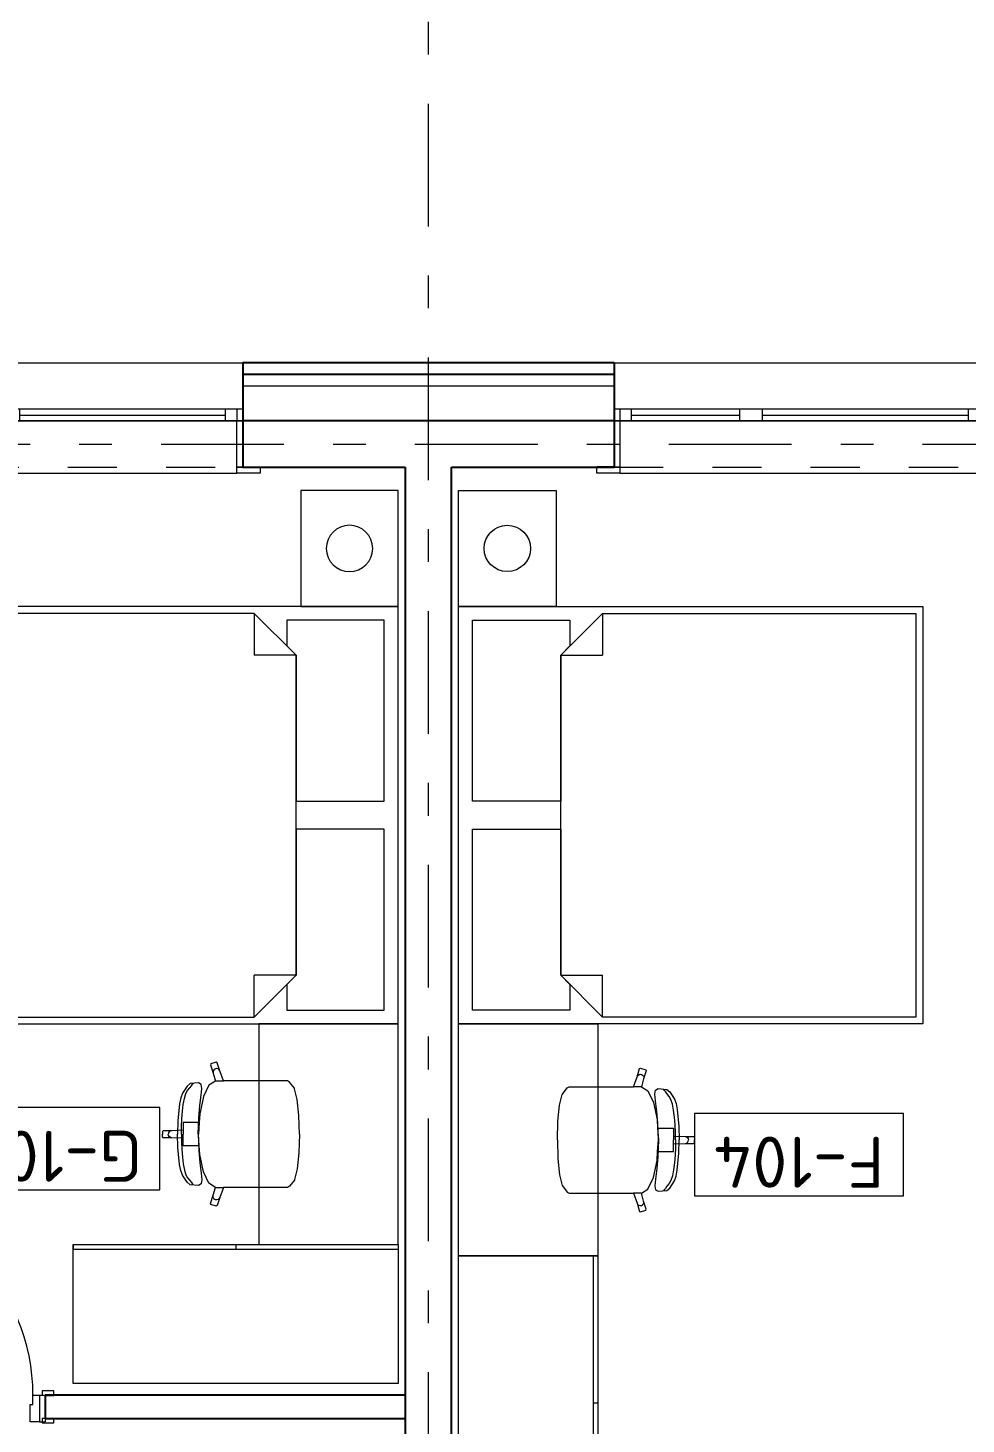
# Model space of a CAD drawing. Header units: millimetres. Extents: x 18162 to 3540582, y 72188 to 247925.
# Drawn here: x 361219 to 365260, y 92421 to 98439 of the extents above; entities that cross this region are included whole.
import ezdxf
from ezdxf.enums import TextEntityAlignment as Align

# ---------------------------------------------------------------- set-up
doc = ezdxf.new("R2010")
doc.units = ezdxf.units.MM
doc.header["$MEASUREMENT"] = 0
doc.set_wipeout_variables(frame=1)
for name, pattern in [('Dashed', [423.333333, 211.666667, -211.666667]), ('Double Dashed', [1093.611073, 529.166651, -211.666656, 141.111112, -211.666656]), ('Wipeout_Contour', [1000, 0, -1000])]:
    doc.linetypes.add(name, pattern=pattern)
for name, color, linetype in [('Archicad Doors', 7, 'Continuous'), ('Archicad Windows', 7, 'Continuous'), ('Archicad Zone Stamps', 7, 'Continuous'), ('Interior - Furniture', 7, 'Continuous'), ('Model Unit - Zone A', 7, 'Continuous'), ('Structural - Bearing', 7, 'Continuous'), ('Structural - Grid', 7, 'Continuous')]:
    doc.layers.add(name, color=color, linetype=linetype)
doc.styles.add('GENERATED_STYLE_2', font='')
doc.styles.add('GENERATED_STYLE_3', font='', dxfattribs={"width": 0.8})
doc.styles.get('GENERATED_STYLE_2').set_extended_font_data('ISOCPEUR MON')
doc.styles.get('GENERATED_STYLE_3').set_extended_font_data('ISOCPEUR MON')

# ---------------------------------------------------------------- blocks, each defined once
blk = doc.blocks.new('Унтлагын өрөө_F-104_17_3', base_point=(364541, 93882.5))
at = {"layer": 'Archicad Zone Stamps', "color": 7, "linetype": 'Continuous', "lineweight": 5}
for p, q in [((364991, 93759.6), (364091, 93759.6)), ((364091, 93759.6), (364091, 93404.8)), ((364991, 93404.8), (364991, 93759.6)), ((364091, 93404.8), (364991, 93404.8))]:
    blk.add_line(p, q, dxfattribs=at)
at = {"layer": 'Archicad Zone Stamps', "color": 7, "lineweight": 5, "style": 'GENERATED_STYLE_2'}
for tag, p in [('DUMMY_861', (364167.8, 93440.2)), ('ROOM_NUMBER', (364541, 93440.2))]:
    blk.add_attdef(tag, text='', height=220, rotation=180, dxfattribs=at).set_placement(p, align=Align.TOP_CENTER)
blk = doc.blocks.new('Унтлагын өрөө_G-103_19_3', base_point=(360939.2, 93748.3))
at = {"layer": 'Archicad Zone Stamps', "color": 7, "linetype": 'Continuous', "lineweight": 5}
for p, q in [((361786.3, 93785.3), (360886.3, 93785.3)), ((360886.3, 93785.3), (360886.3, 93430.5)), ((361786.3, 93430.5), (361786.3, 93785.3)), ((360886.3, 93430.5), (361786.3, 93430.5))]:
    blk.add_line(p, q, dxfattribs=at)
at = {"layer": 'Archicad Zone Stamps', "color": 7, "lineweight": 5, "style": 'GENERATED_STYLE_2'}
for tag, p in [('DUMMY_861', (360963.1, 93466)), ('ROOM_NUMBER', (361336.3, 93466))]:
    blk.add_attdef(tag, text='', height=220, rotation=180, dxfattribs=at).set_placement(p, align=Align.TOP_CENTER)
blk = doc.blocks.new('Window with Sidelight 27[9]_3', base_point=(318570.5, 0))
at = {"layer": 'Archicad Windows', "color": 7, "linetype": 'Continuous', "lineweight": 13}
for p, q in [((363744, 96995.7), (365344, 96995.7)), ((363744, 96995.7), (363744, 96945.7)), ((365344, 96995.7), (365344, 96945.7)), ((363744, 96945.7), (363744, 96895.7)), ((363744, 96895.7), (363744, 96795.7)), ((365344, 96945.7), (365344, 96895.7)), ((365344, 96895.7), (365344, 96795.7)), ((363769, 96795.7), (363744, 96795.7)), ((363744, 96795.7), (363744, 96745.7)), ((363744, 96795.7), (363744, 96745.7)), ((363819, 96795.7), (363769, 96795.7)), ((363769, 96795.7), (363769, 96745.7)), ((363819, 96745.7), (363819, 96795.7)), ((364284, 96795.7), (363819, 96795.7)), ((364334, 96795.7), (364284, 96795.7)), ((364284, 96795.7), (364284, 96745.7)), ((364384, 96795.7), (364334, 96795.7)), ((364384, 96745.7), (364384, 96795.7)), ((365269, 96795.7), (364384, 96795.7)), ((365319, 96795.7), (365269, 96795.7)), ((365269, 96795.7), (365269, 96745.7)), ((365344, 96795.7), (365319, 96795.7)), ((365319, 96795.7), (365319, 96745.7)), ((365344, 96795.7), (365344, 96745.7)), ((365344, 96795.7), (365344, 96745.7)), ((363744, 96545.7), (363744, 96745.7)), ((363744, 96745.7), (363769, 96745.7)), ((363744, 96745.7), (363769, 96745.7)), ((363744, 96745.7), (363744, 96545.7)), ((363744, 96745.7), (363744, 96545.7)), ((363769, 96745.7), (363769, 96545.7)), ((363769, 96745.7), (363819, 96745.7)), ((363819, 96770.7), (364284, 96770.7)), ((363819, 96745.7), (364284, 96745.7)), ((364284, 96745.7), (364334, 96745.7)), ((364334, 96745.7), (364384, 96745.7)), ((364384, 96770.7), (365269, 96770.7)), ((364384, 96745.7), (365269, 96745.7)), ((365269, 96745.7), (365319, 96745.7)), ((365319, 96545.7), (365319, 96745.7)), ((365319, 96745.7), (365344, 96745.7)), ((365319, 96745.7), (365344, 96745.7)), ((365344, 96745.7), (365344, 96545.7)), ((365344, 96745.7), (365344, 96545.7)), ((365344, 96745.7), (365344, 96545.7)), ((363669, 96520.7), (363669, 96545.7)), ((363669, 96545.7), (363769, 96545.7)), ((363744, 96545.7), (363669, 96545.7)), ((363744, 96545.7), (363669, 96545.7)), ((363769, 96545.7), (363744, 96545.7)), ((363769, 96545.7), (363769, 96520.7)), ((365344, 96545.7), (365319, 96545.7)), ((365319, 96545.7), (365419, 96545.7)), ((365319, 96520.7), (365319, 96545.7)), ((365344, 96545.7), (365419, 96545.7)), ((365344, 96545.7), (365419, 96545.7)), ((365419, 96545.7), (365419, 96520.7)), ((363769, 96520.7), (363669, 96520.7)), ((363769, 96520.7), (365319, 96520.7)), ((365419, 96520.7), (365319, 96520.7))]:
    blk.add_line(p, q, dxfattribs=at)
at = {"layer": 'Archicad Windows', "color": 7, "linetype": 'Dashed', "lineweight": 13}
blk.add_line((363744, 96545.7), (365344, 96545.7), dxfattribs=at)
blk = doc.blocks.new('Window with Sidelight 27[10]_3', base_point=(318570.5, 0))
at = {"layer": 'Archicad Windows', "color": 7, "linetype": 'Continuous', "lineweight": 13}
for p, q in [((360544, 96995.7), (362144, 96995.7)), ((360544, 96995.7), (360544, 96945.7)), ((362144, 96995.7), (362144, 96945.7)), ((360544, 96945.7), (360544, 96895.7)), ((360544, 96895.7), (360544, 96795.7)), ((362144, 96945.7), (362144, 96895.7)), ((362144, 96895.7), (362144, 96795.7)), ((360569, 96795.7), (360544, 96795.7)), ((360544, 96795.7), (360544, 96745.7)), ((360544, 96795.7), (360544, 96745.7)), ((360619, 96795.7), (360569, 96795.7)), ((360569, 96795.7), (360569, 96745.7)), ((360619, 96745.7), (360619, 96795.7)), ((361084, 96795.7), (360619, 96795.7)), ((361134, 96795.7), (361084, 96795.7)), ((361084, 96795.7), (361084, 96745.7)), ((361184, 96795.7), (361134, 96795.7)), ((361184, 96745.7), (361184, 96795.7)), ((362069, 96795.7), (361184, 96795.7)), ((362119, 96795.7), (362069, 96795.7)), ((362069, 96795.7), (362069, 96745.7)), ((362144, 96795.7), (362119, 96795.7)), ((362119, 96795.7), (362119, 96745.7)), ((362144, 96795.7), (362144, 96745.7)), ((362144, 96795.7), (362144, 96745.7)), ((360544, 96545.7), (360544, 96745.7)), ((360544, 96745.7), (360569, 96745.7)), ((360544, 96745.7), (360569, 96745.7)), ((360544, 96745.7), (360544, 96545.7)), ((360544, 96745.7), (360544, 96545.7)), ((360569, 96745.7), (360569, 96545.7)), ((360569, 96745.7), (360619, 96745.7)), ((360619, 96770.7), (361084, 96770.7)), ((360619, 96745.7), (361084, 96745.7)), ((361084, 96745.7), (361134, 96745.7)), ((361134, 96745.7), (361184, 96745.7)), ((361184, 96770.7), (362069, 96770.7)), ((361184, 96745.7), (362069, 96745.7)), ((362069, 96745.7), (362119, 96745.7)), ((362119, 96545.7), (362119, 96745.7)), ((362119, 96745.7), (362144, 96745.7)), ((362119, 96745.7), (362144, 96745.7)), ((362144, 96745.7), (362144, 96545.7)), ((362144, 96745.7), (362144, 96545.7)), ((362144, 96745.7), (362144, 96545.7)), ((360469, 96520.7), (360469, 96545.7)), ((360469, 96545.7), (360569, 96545.7)), ((360544, 96545.7), (360469, 96545.7)), ((360544, 96545.7), (360469, 96545.7)), ((360569, 96545.7), (360544, 96545.7)), ((360569, 96545.7), (360569, 96520.7)), ((362144, 96545.7), (362119, 96545.7)), ((362119, 96545.7), (362219, 96545.7)), ((362119, 96520.7), (362119, 96545.7)), ((362144, 96545.7), (362219, 96545.7)), ((362144, 96545.7), (362219, 96545.7)), ((362219, 96545.7), (362219, 96520.7)), ((360569, 96520.7), (360469, 96520.7)), ((360569, 96520.7), (362119, 96520.7)), ((362219, 96520.7), (362119, 96520.7))]:
    blk.add_line(p, q, dxfattribs=at)
at = {"layer": 'Archicad Windows', "color": 7, "linetype": 'Dashed', "lineweight": 13}
blk.add_line((360544, 96545.7), (362144, 96545.7), dxfattribs=at)
blk = doc.blocks.new('Door 27[52]_3', base_point=(318570.5, 0))
at = {"layer": 'Archicad Doors', "color": 7, "linetype": 'Continuous', "lineweight": 13}
for p, q in [((360396.5, 93389.7), (360396.5, 92545.7)), ((360436.5, 93389.7), (360396.5, 93389.7)), ((360436.5, 92545.7), (360436.5, 93389.7)), ((360356.5, 92564.7), (360306.5, 92564.7)), ((360306.5, 92564.7), (360306.5, 92545.7)), ((360356.5, 92545.7), (360356.5, 92564.7)), ((361330.5, 92564.7), (361280.5, 92564.7)), ((361280.5, 92564.7), (361280.5, 92545.7)), ((361330.5, 92545.7), (361330.5, 92564.7)), ((360306.5, 92545.7), (360356.5, 92545.7)), ((360343.5, 92545.7), (360306.5, 92545.7)), ((360343.5, 92545.7), (360306.5, 92545.7)), ((360368.5, 92545.7), (360343.5, 92545.7)), ((360343.5, 92545.7), (360343.5, 92430.7)), ((360343.5, 92545.7), (360343.5, 92445.7)), ((360343.5, 92545.7), (360343.5, 92445.7)), ((360368.5, 92430.7), (360368.5, 92545.7)), ((360368.5, 92545.7), (360396.5, 92545.7)), ((360396.5, 92545.7), (360396.5, 92505.7)), ((360396.5, 92545.7), (360436.5, 92545.7)), ((360396.5, 92505.7), (360408.5, 92505.7)), ((360408.5, 92505.7), (360408.5, 92430.7)), ((361228.5, 92430.7), (361228.5, 92505.7)), ((361228.5, 92505.7), (361240.5, 92505.7)), ((361240.5, 92505.7), (361240.5, 92545.7)), ((361240.5, 92545.7), (361268.5, 92545.7)), ((361268.5, 92545.7), (361293.5, 92545.7)), ((361268.5, 92545.7), (361268.5, 92430.7)), ((361280.5, 92545.7), (361330.5, 92545.7)), ((361293.5, 92545.7), (361293.5, 92430.7)), ((361293.5, 92545.7), (361293.5, 92445.7)), ((361293.5, 92545.7), (361293.5, 92445.7)), ((361293.5, 92545.7), (361330.5, 92545.7)), ((361293.5, 92545.7), (361330.5, 92545.7)), ((360356.5, 92445.7), (360306.5, 92445.7)), ((360306.5, 92445.7), (360306.5, 92426.7)), ((360343.5, 92445.7), (360306.5, 92445.7)), ((360343.5, 92445.7), (360306.5, 92445.7)), ((360356.5, 92426.7), (360356.5, 92445.7)), ((361330.5, 92445.7), (361280.5, 92445.7)), ((361280.5, 92445.7), (361280.5, 92426.7)), ((361293.5, 92445.7), (361330.5, 92445.7)), ((361293.5, 92445.7), (361330.5, 92445.7)), ((361330.5, 92426.7), (361330.5, 92445.7)), ((360306.5, 92426.7), (360356.5, 92426.7)), ((360368.5, 92430.7), (360343.5, 92430.7)), ((360408.5, 92430.7), (360368.5, 92430.7)), ((361268.5, 92430.7), (361228.5, 92430.7)), ((361268.5, 92430.7), (361293.5, 92430.7)), ((361280.5, 92426.7), (361330.5, 92426.7))]:
    blk.add_line(p, q, dxfattribs=at)
blk.add_arc((360396.5, 92545.7), 844, 0, 90, dxfattribs=at)
blk = doc.blocks.new('Bed Layout 27[75]_3', base_point=(363074, 95045.7))
at = {"layer": 'Interior - Furniture', "color": 7, "linetype": 'Continuous', "lineweight": 5}
for p, q in [((363074, 95945.7), (363074, 96445.7)), ((363074, 96445.7), (363494, 96445.7)), ((363494, 96445.7), (363494, 95945.7)), ((363494, 95945.7), (363074, 95945.7)), ((363074, 94145.7), (363074, 95945.7)), ((363074, 95945.7), (365074, 95945.7)), ((365074, 95945.7), (365074, 94145.7)), ((363514, 95735.7), (363694, 95915.7)), ((363694, 95915.7), (365044, 95915.7)), ((363694, 95915.7), (363694, 95735.7)), ((365044, 95915.7), (365044, 95045.7)), ((363514, 95045.7), (363514, 95735.7)), ((363514, 95735.7), (363694, 95735.7)), ((363514, 94355.7), (363514, 95045.7)), ((365044, 95045.7), (365044, 94175.7)), ((363694, 94175.7), (363514, 94355.7)), ((363514, 94355.7), (363694, 94355.7)), ((363694, 94175.7), (363694, 94355.7)), ((365074, 94145.7), (363074, 94145.7)), ((365044, 94175.7), (363694, 94175.7))]:
    blk.add_line(p, q, dxfattribs=at)
at = {"layer": 'Interior - Furniture', "color": 7, "linetype": 'Continuous', "lineweight": 5, "flags": 128}
blk.add_lwpolyline([(363284, 96095.7, -1), (363284, 96295.7, -1)], format="xyb", close=True, dxfattribs=at)
for points in [[(363514, 95105.7), (363134, 95105.7), (363134, 95885.7), (363554, 95885.7), (363554, 95775.7), (363514, 95735.7)], [(363514, 94355.7), (363554, 94315.7), (363554, 94205.7), (363134, 94205.7), (363134, 94985.7), (363514, 94985.7)]]:
    blk.add_lwpolyline(points, close=True, dxfattribs=at)
blk = doc.blocks.new('Office Workstation Solo 27[76]_3', base_point=(363074, 93145.7))
at = {"layer": 'Interior - Furniture', "color": 7, "linetype": 'Continuous', "lineweight": 5}
for p, q in [((363842.7, 93918.3), (363854.1, 93953.7)), ((363854.1, 93953.7), (363857.9, 93955.7)), ((363857.9, 93955.7), (363880.7, 93948.2)), ((363880.7, 93948.2), (363882.6, 93944.4)), ((363827, 93874.9), (363842.7, 93918.3)), ((363842.7, 93918.3), (363845.6, 93923.5)), ((363845.6, 93923.5), (363850.2, 93927.1)), ((363850.2, 93927.1), (363855.8, 93928.7)), ((363855.8, 93928.7), (363861.6, 93928)), ((363871.2, 93909), (363861.5, 93874.8)), ((363861.6, 93928), (363866.7, 93925.1)), ((363866.7, 93925.1), (363870.3, 93920.5)), ((363870.3, 93920.5), (363871.9, 93914.8)), ((363882.6, 93944.4), (363871.2, 93909)), ((363871.9, 93914.8), (363871.2, 93909)), ((363509.5, 93795.5), (363520.2, 93841.5)), ((363520.2, 93841.5), (363521.1, 93843.6)), ((363521.1, 93843.6), (363542.2, 93870.4)), ((363542.2, 93870.4), (363550.8, 93874.9)), ((363550.8, 93874.9), (363581.9, 93874.9)), ((363581.9, 93874.9), (363617.9, 93874.9)), ((363617.9, 93874.9), (363827, 93874.9)), ((363861.3, 93874.9), (363827, 93874.9)), ((363861.3, 93874.9), (363861.5, 93874.8)), ((363861.5, 93874.8), (363889.3, 93857.5)), ((363889.3, 93857.5), (363913.1, 93807.8)), ((363919.8, 93843.1), (363922.9, 93860.4)), ((363922.4, 93814.2), (363919.8, 93843.1)), ((363922.9, 93860.4), (363934.4, 93867.1)), ((363934.4, 93867.1), (363970.5, 93863.8)), ((363960, 93860.7), (363957.4, 93864.4)), ((363965.1, 93854.4), (363960, 93860.7)), ((363971.3, 93845.4), (363965.1, 93854.4)), ((363970.5, 93863.8), (363983.7, 93853.2)), ((363981.3, 93833.7), (363971.3, 93845.4)), ((363989, 93820.5), (363981.3, 93833.7)), ((363983.7, 93853.2), (364003.8, 93822.2)), ((363502.3, 93726.8), (363509.5, 93795.5)), ((363913.1, 93807.8), (363929, 93733.4)), ((363928.3, 93768.9), (363922.4, 93814.2)), ((363932.9, 93718), (363928.3, 93768.9)), ((363995.3, 93800.1), (363989, 93820.5)), ((364000.2, 93774.2), (363995.3, 93800.1)), ((364003.9, 93744.2), (364000.2, 93774.2)), ((364003.8, 93822.2), (364011, 93802.3)), ((364011, 93802.3), (364015.8, 93776.4)), ((364015.8, 93776.4), (364022.8, 93703.2)), ((363499.8, 93645.7), (363502.2, 93725.7)), ((363502.2, 93725.7), (363502.3, 93726.8)), ((363929, 93733.4), (363931.4, 93696)), ((363935.3, 93645.7), (363932.9, 93718)), ((364006.5, 93711.8), (364003.9, 93744.2)), ((364007.9, 93678.4), (364006.5, 93711.8)), ((363499.8, 93645.7), (363502.2, 93565.6)), ((363931.4, 93696), (363934.6, 93645.7)), ((363931.4, 93696), (363970.1, 93696)), ((363931.4, 93595.4), (363934.6, 93645.7)), ((363935.3, 93645.7), (363932.9, 93573.4)), ((363970.1, 93696), (364000, 93696)), ((364000, 93696), (364000, 93662.6)), ((364000, 93662.6), (364000, 93645.7)), ((364000, 93662.6), (364049.9, 93660.8)), ((364000, 93628.8), (364000, 93645.7)), ((364008.4, 93645.7), (364007.9, 93678.4)), ((364008.4, 93645.7), (364007.9, 93613)), ((364022.8, 93703.2), (364025, 93645.7)), ((364022.8, 93588.2), (364025, 93645.7)), ((364049.9, 93660.8), (364055.6, 93659.6)), ((364049.9, 93660.8), (364086.8, 93660.8)), ((364055.6, 93659.6), (364060.5, 93656.3)), ((364060.5, 93656.3), (364063.7, 93651.4)), ((364063.7, 93651.4), (364064.8, 93645.7)), ((364063.7, 93639.9), (364064.8, 93645.7)), ((364086.8, 93660.8), (364089.8, 93657.7)), ((364089.8, 93657.7), (364089.8, 93645.7)), ((364089.8, 93633.6), (364089.8, 93645.7)), ((363929, 93557.9), (363931.4, 93595.4)), ((363931.4, 93595.4), (363970.1, 93595.4)), ((363970.1, 93595.4), (364000, 93595.4)), ((364000, 93628.8), (364049.9, 93630.6)), ((364000, 93595.4), (364000, 93628.8)), ((364007.9, 93613), (364006.5, 93579.6)), ((364015.8, 93515), (364022.8, 93588.2)), ((364049.9, 93630.6), (364055.6, 93631.7)), ((364049.9, 93630.6), (364086.8, 93630.6)), ((364055.6, 93631.7), (364060.5, 93635)), ((364060.5, 93635), (364063.7, 93639.9)), ((364086.8, 93630.6), (364089.8, 93633.6)), ((363502.2, 93565.6), (363502.3, 93564.6)), ((363502.3, 93564.6), (363509.5, 93495.8)), ((363913.1, 93483.6), (363929, 93557.9)), ((363932.9, 93573.4), (363928.3, 93522.4)), ((364003.9, 93547.1), (364000.2, 93517.2)), ((364006.5, 93579.6), (364003.9, 93547.1)), ((363509.5, 93495.8), (363520.2, 93449.9)), ((363889.3, 93433.9), (363913.1, 93483.6)), ((363922.4, 93477.1), (363919.8, 93448.2)), ((363928.3, 93522.4), (363922.4, 93477.1)), ((363989, 93470.9), (363981.3, 93457.7)), ((363983.7, 93438.1), (364003.8, 93469.1)), ((363995.3, 93491.2), (363989, 93470.9)), ((364000.2, 93517.2), (363995.3, 93491.2)), ((364003.8, 93469.1), (364011, 93489.1)), ((364011, 93489.1), (364015.8, 93515)), ((363520.2, 93449.9), (363521.1, 93447.8)), ((363521.1, 93447.8), (363542.2, 93420.9)), ((363542.2, 93420.9), (363550.8, 93416.4)), ((363550.8, 93416.4), (363581.9, 93416.4)), ((363581.9, 93416.4), (363617.9, 93416.4)), ((363617.9, 93416.4), (363827, 93416.4)), ((363861.3, 93416.4), (363827, 93416.4)), ((363827, 93416.4), (363842.7, 93373)), ((363861.3, 93416.4), (363861.5, 93416.5)), ((363861.5, 93416.5), (363889.3, 93433.9)), ((363871.2, 93382.4), (363861.5, 93416.5)), ((363919.8, 93448.2), (363922.9, 93431)), ((363922.9, 93431), (363934.4, 93424.3)), ((363934.4, 93424.3), (363970.5, 93427.6)), ((363960, 93430.7), (363957.4, 93426.9)), ((363965.1, 93436.9), (363960, 93430.7)), ((363971.3, 93445.9), (363965.1, 93436.9)), ((363970.5, 93427.6), (363983.7, 93438.1)), ((363981.3, 93457.7), (363971.3, 93445.9)), ((363842.7, 93373), (363845.6, 93367.9)), ((363842.7, 93373), (363854.1, 93337.6)), ((363845.6, 93367.9), (363850.2, 93364.2)), ((363850.2, 93364.2), (363855.8, 93362.6)), ((363855.8, 93362.6), (363861.6, 93363.3)), ((363861.6, 93363.3), (363866.7, 93366.2)), ((363866.7, 93366.2), (363870.3, 93370.8)), ((363870.3, 93370.8), (363871.9, 93376.5)), ((363871.9, 93376.5), (363871.2, 93382.4)), ((363882.6, 93346.9), (363871.2, 93382.4)), ((363880.7, 93343.1), (363882.6, 93346.9)), ((363854.1, 93337.6), (363857.9, 93335.7)), ((363857.9, 93335.7), (363880.7, 93343.1))]:
    blk.add_line(p, q, dxfattribs=at)
at = {"layer": 'Interior - Furniture', "color": 7, "linetype": 'Continuous', "lineweight": 5, "flags": 128}
blk.add_lwpolyline([(363074, 93145.7), (363074, 94145.7), (363674, 94145.7), (363674, 93145.7)], close=True, dxfattribs=at)
blk = doc.blocks.new('Cupboard 27[77]_3', base_point=(363674, 93145.7))
at = {"layer": 'Interior - Furniture', "color": 7, "linetype": 'Continuous', "lineweight": 5}
for p, q in [((363654, 93145.7), (363654, 91875.7)), ((363674, 93145.7), (363654, 93145.7)), ((363674, 92510.7), (363654, 92510.7))]:
    blk.add_line(p, q, dxfattribs=at)
at = {"layer": 'Interior - Furniture', "color": 7, "linetype": 'Continuous', "lineweight": 5, "flags": 128}
blk.add_lwpolyline([(363674, 93145.7), (363674, 91875.7), (363074, 91875.7), (363074, 93145.7)], close=True, dxfattribs=at)
blk = doc.blocks.new('Bed Layout 27[79]_3', base_point=(362814, 95045.7))
at = {"layer": 'Interior - Furniture', "color": 7, "linetype": 'Continuous', "lineweight": 5}
for p, q in [((362394, 96445.7), (362394, 95945.7)), ((362814, 96445.7), (362394, 96445.7)), ((362814, 95945.7), (362814, 96445.7)), ((360814, 95945.7), (360814, 94145.7)), ((362814, 95945.7), (360814, 95945.7)), ((362394, 95945.7), (362814, 95945.7)), ((362814, 94145.7), (362814, 95945.7)), ((362194, 95915.7), (360844, 95915.7)), ((360844, 95915.7), (360844, 95045.7)), ((362374, 95735.7), (362194, 95915.7)), ((362194, 95915.7), (362194, 95735.7)), ((362374, 95735.7), (362194, 95735.7)), ((362374, 95045.7), (362374, 95735.7)), ((360844, 95045.7), (360844, 94175.7)), ((362374, 94355.7), (362374, 95045.7)), ((362194, 94175.7), (362374, 94355.7)), ((362194, 94175.7), (362194, 94355.7)), ((362374, 94355.7), (362194, 94355.7)), ((360814, 94145.7), (362814, 94145.7)), ((360844, 94175.7), (362194, 94175.7))]:
    blk.add_line(p, q, dxfattribs=at)
at = {"layer": 'Interior - Furniture', "color": 7, "linetype": 'Continuous', "lineweight": 5, "flags": 128}
blk.add_lwpolyline([(362604, 96095.7, 1), (362604, 96295.7, 1)], format="xyb", close=True, dxfattribs=at)
for points in [[(362374, 95105.7), (362754, 95105.7), (362754, 95885.7), (362334, 95885.7), (362334, 95775.7), (362374, 95735.7)], [(362374, 94355.7), (362334, 94315.7), (362334, 94205.7), (362754, 94205.7), (362754, 94985.7), (362374, 94985.7)]]:
    blk.add_lwpolyline(points, close=True, dxfattribs=at)
blk = doc.blocks.new('Office Workstation Solo 27[80]_3', base_point=(362814, 93195.7))
at = {"layer": 'Interior - Furniture', "color": 7, "linetype": 'Continuous', "lineweight": 5}
for p, q in [((362007.3, 93973.2), (362005.4, 93969.4)), ((362005.4, 93969.4), (362016.8, 93934)), ((362030.1, 93980.7), (362007.3, 93973.2)), ((362021.3, 93950.1), (362017.7, 93945.5)), ((362026.4, 93953), (362021.3, 93950.1)), ((362032.2, 93953.7), (362026.4, 93953)), ((362033.8, 93978.7), (362030.1, 93980.7)), ((362037.8, 93952.1), (362032.2, 93953.7)), ((362045.2, 93943.3), (362033.8, 93978.7)), ((362042.4, 93948.5), (362037.8, 93952.1)), ((362045.2, 93943.3), (362042.4, 93948.5)), ((361917.4, 93888.8), (361904.2, 93878.2)), ((361953.5, 93892.1), (361917.4, 93888.8)), ((361922.8, 93879.4), (361928, 93885.7)), ((361928, 93885.7), (361930.6, 93889.4)), ((361965.1, 93885.4), (361953.5, 93892.1)), ((362026.5, 93899.8), (361998.6, 93882.5)), ((362017.7, 93945.5), (362016.1, 93939.8)), ((362016.1, 93939.8), (362016.8, 93934)), ((362016.8, 93934), (362026.5, 93899.8)), ((362026.7, 93899.9), (362026.5, 93899.8)), ((362026.7, 93899.9), (362060.9, 93899.9)), ((362060.9, 93899.9), (362045.2, 93943.3)), ((362270, 93899.9), (362060.9, 93899.9)), ((362306.1, 93899.9), (362270, 93899.9)), ((362337.1, 93899.9), (362306.1, 93899.9)), ((362345.7, 93895.4), (362337.1, 93899.9)), ((362366.9, 93868.6), (362345.7, 93895.4)), ((361876.9, 93827.3), (361872.1, 93801.4)), ((361884.2, 93847.2), (361876.9, 93827.3)), ((361904.2, 93878.2), (361884.2, 93847.2)), ((361892.7, 93825.1), (361898.9, 93845.5)), ((361898.9, 93845.5), (361906.6, 93858.7)), ((361906.6, 93858.7), (361916.7, 93870.4)), ((361916.7, 93870.4), (361922.8, 93879.4)), ((361974.8, 93832.8), (361958.9, 93758.4)), ((361959.7, 93793.9), (361965.5, 93839.2)), ((361968.1, 93868.1), (361965.1, 93885.4)), ((361965.5, 93839.2), (361968.1, 93868.1)), ((361998.6, 93882.5), (361974.8, 93832.8)), ((362367.8, 93866.5), (362366.9, 93868.6)), ((362378.5, 93820.5), (362367.8, 93866.5)), ((361872.1, 93801.4), (361865.1, 93728.2)), ((361881.5, 93736.8), (361884, 93769.2)), ((361884, 93769.2), (361887.7, 93799.2)), ((361887.7, 93799.2), (361892.7, 93825.1)), ((361955, 93743), (361959.7, 93793.9)), ((362385.6, 93751.8), (362378.5, 93820.5)), ((361865.1, 93728.2), (361863, 93670.7)), ((361880, 93703.4), (361881.5, 93736.8)), ((361917.9, 93721), (361887.9, 93721)), ((361887.9, 93721), (361887.9, 93687.6)), ((361956.6, 93721), (361917.9, 93721)), ((361952.7, 93670.7), (361955, 93743)), ((361956.6, 93721), (361953.4, 93670.7)), ((361958.9, 93758.4), (361956.6, 93721)), ((362385.7, 93750.7), (362385.6, 93751.8)), ((362388.2, 93670.7), (362385.7, 93750.7)), ((361801.2, 93685.8), (361798.2, 93682.7)), ((361798.2, 93682.7), (361798.2, 93670.7)), ((361798.2, 93658.6), (361798.2, 93670.7)), ((361801.2, 93655.6), (361798.2, 93658.6)), ((361838.1, 93685.8), (361801.2, 93685.8)), ((361838.1, 93655.6), (361801.2, 93655.6)), ((361824.3, 93676.4), (361823.1, 93670.7)), ((361824.3, 93664.9), (361823.1, 93670.7)), ((361827.5, 93681.3), (361824.3, 93676.4)), ((361827.5, 93660), (361824.3, 93664.9)), ((361832.4, 93684.6), (361827.5, 93681.3)), ((361832.4, 93656.7), (361827.5, 93660)), ((361838.1, 93685.8), (361832.4, 93684.6)), ((361838.1, 93655.6), (361832.4, 93656.7)), ((361887.9, 93687.6), (361838.1, 93685.8)), ((361887.9, 93653.8), (361838.1, 93655.6)), ((361865.1, 93613.2), (361863, 93670.7)), ((361879.6, 93670.7), (361880, 93703.4)), ((361879.6, 93670.7), (361880, 93638)), ((361887.9, 93687.6), (361887.9, 93670.7)), ((361887.9, 93653.8), (361887.9, 93670.7)), ((361887.9, 93620.4), (361887.9, 93653.8)), ((361952.7, 93670.7), (361955, 93598.4)), ((361956.6, 93620.4), (361953.4, 93670.7)), ((362388.2, 93670.7), (362385.7, 93590.6)), ((361872.1, 93540), (361865.1, 93613.2)), ((361880, 93638), (361881.5, 93604.6)), ((361881.5, 93604.6), (361884, 93572.1)), ((361917.9, 93620.4), (361887.9, 93620.4)), ((361956.6, 93620.4), (361917.9, 93620.4)), ((361955, 93598.4), (361959.7, 93547.4)), ((361958.9, 93582.9), (361956.6, 93620.4)), ((362385.6, 93589.6), (362378.5, 93520.8)), ((362385.7, 93590.6), (362385.6, 93589.6)), ((361876.9, 93514.1), (361872.1, 93540)), ((361884, 93572.1), (361887.7, 93542.2)), ((361887.7, 93542.2), (361892.7, 93516.2)), ((361974.8, 93508.6), (361958.9, 93582.9)), ((361959.7, 93547.4), (361965.5, 93502.1)), ((361884.2, 93494.1), (361876.9, 93514.1)), ((361904.2, 93463.1), (361884.2, 93494.1)), ((361892.7, 93516.2), (361898.9, 93495.9)), ((361898.9, 93495.9), (361906.6, 93482.7)), ((361906.6, 93482.7), (361916.7, 93470.9)), ((361916.7, 93470.9), (361922.8, 93461.9)), ((361968.1, 93473.2), (361965.1, 93456)), ((361965.5, 93502.1), (361968.1, 93473.2)), ((361998.6, 93458.9), (361974.8, 93508.6)), ((362366.9, 93472.8), (362345.7, 93445.9)), ((362367.8, 93474.9), (362366.9, 93472.8)), ((362378.5, 93520.8), (362367.8, 93474.9)), ((361917.4, 93452.6), (361904.2, 93463.1)), ((361953.5, 93449.3), (361917.4, 93452.6)), ((361922.8, 93461.9), (361928, 93455.7)), ((361928, 93455.7), (361930.6, 93451.9)), ((361965.1, 93456), (361953.5, 93449.3)), ((362026.5, 93441.5), (361998.6, 93458.9)), ((362005.4, 93371.9), (362016.8, 93407.4)), ((362016.1, 93401.5), (362016.8, 93407.4)), ((362016.8, 93407.4), (362026.5, 93441.5)), ((362026.7, 93441.4), (362026.5, 93441.5)), ((362026.7, 93441.4), (362060.9, 93441.4)), ((362060.9, 93441.4), (362045.2, 93398)), ((362270, 93441.4), (362060.9, 93441.4)), ((362306.1, 93441.4), (362270, 93441.4)), ((362337.1, 93441.4), (362306.1, 93441.4)), ((362345.7, 93445.9), (362337.1, 93441.4)), ((362007.3, 93368.1), (362005.4, 93371.9)), ((362030.1, 93360.7), (362007.3, 93368.1)), ((362017.7, 93395.8), (362016.1, 93401.5)), ((362021.3, 93391.2), (362017.7, 93395.8)), ((362026.4, 93388.3), (362021.3, 93391.2)), ((362032.2, 93387.6), (362026.4, 93388.3)), ((362033.8, 93362.6), (362030.1, 93360.7)), ((362037.8, 93389.2), (362032.2, 93387.6)), ((362045.2, 93398), (362033.8, 93362.6)), ((362042.4, 93392.9), (362037.8, 93389.2)), ((362045.2, 93398), (362042.4, 93392.9))]:
    blk.add_line(p, q, dxfattribs=at)
at = {"layer": 'Interior - Furniture', "color": 7, "linetype": 'Continuous', "lineweight": 5, "flags": 128}
blk.add_lwpolyline([(362814, 93195.7), (362814, 94145.7), (362214, 94145.7), (362214, 93195.7)], close=True, dxfattribs=at)
blk = doc.blocks.new('Cupboard 27[81]_3', base_point=(361414, 93195.7))
at = {"layer": 'Interior - Furniture', "color": 7, "linetype": 'Continuous', "lineweight": 5}
for p, q in [((361414, 93195.7), (361414, 93175.7)), ((361414, 93175.7), (362814, 93175.7)), ((362114, 93195.7), (362114, 93175.7))]:
    blk.add_line(p, q, dxfattribs=at)
at = {"layer": 'Interior - Furniture', "color": 7, "linetype": 'Continuous', "lineweight": 5, "flags": 128}
blk.add_lwpolyline([(361414, 93195.7), (362814, 93195.7), (362814, 92595.7), (361414, 92595.7)], close=True, dxfattribs=at)
blk = doc.blocks.new('Standard grid marker[171]_3', base_point=(336732.8, 96645.7))
at = {"layer": 'Structural - Grid', "color": 13, "linetype": 'Double Dashed', "lineweight": 13}
blk.add_line((337732.8, 96645.7), (372294.9, 96645.7), dxfattribs=at)
at = {"layer": 'Structural - Grid', "color": 13, "lineweight": 13, "style": 'GENERATED_STYLE_3'}
blk.add_attdef('AC_MarkerText_1', text='', height=250, rotation=180, dxfattribs=at).set_placement((373594.9, 96520.7), align=Align.TOP_CENTER)
blk = doc.blocks.new('Standard grid marker[172]_3', base_point=(362944, 72524.1))
at = {"layer": 'Structural - Grid', "color": 13, "linetype": 'Double Dashed', "lineweight": 13}
blk.add_line((362944, 73524.1), (362944, 100185.5), dxfattribs=at)
at = {"layer": 'Structural - Grid', "color": 13, "lineweight": 13, "style": 'GENERATED_STYLE_3'}
blk.add_attdef('AC_MarkerText_1', text='', height=250, rotation=180, dxfattribs=at).set_placement((362944, 101360.5), align=Align.TOP_CENTER)

msp = doc.modelspace()

# ---------------------------------------------------------------- linework, layer by layer
at = {"layer": 'Structural - Bearing', "color": 7, "linetype": 'Continuous', "lineweight": 13, "flags": 128}
msp.add_lwpolyline([(339344, 96745.7), (339344, 78545.7), (369544, 78545.7), (369544, 96745.7), (356344, 96745.7), (356344, 92545.7), (353844, 92545.7), (353844, 96745.7)], close=True, dxfattribs=at)

# ---------------------------------------------------------------- block references
at = {"layer": 'Model Unit - Zone A', "color": 7, "linetype": 'Continuous', "lineweight": 5}
for name, p, values in [('Унтлагын өрөө_G-103_19_3', (360939.2, 93748.3), {'ROOM_NUMBER': 'G-103'}), ('Унтлагын өрөө_F-104_17_3', (364541, 93882.5), {'ROOM_NUMBER': 'F-104'})]:
    msp.add_blockref(name, p, dxfattribs=at).add_auto_attribs(values)

# ---------------------------------------------------------------- wipeouts: each hides what was drawn before it
at = {"color": 254, "linetype": 'Wipeout_Contour', "lineweight": 0, "ltscale": 1502699.886238793}
msp.add_wipeout([(362144, 96945.7), (363744, 96945.7), (363744, 96995.7), (362144, 96995.7)], dxfattribs=at).dxf.layer = 'Structural - Bearing'

# ---------------------------------------------------------------- next in the draw order: linework, layer by layer
at = {"layer": 'Structural - Bearing', "color": 7, "linetype": 'Continuous', "lineweight": 25, "flags": 128}
msp.add_lwpolyline([(363744, 96995.7), (362144, 96995.7)], dxfattribs=at)

# ---------------------------------------------------------------- next in the draw order: wipeouts: each hides what was drawn before it
at = {"color": 254, "linetype": 'Wipeout_Contour', "lineweight": 0, "ltscale": 1502648.273672278}
msp.add_wipeout([(362144, 96895.7), (363744, 96895.7), (363744, 96945.7), (362144, 96945.7)], dxfattribs=at).dxf.layer = 'Structural - Bearing'
at = {"color": 254, "linetype": 'Wipeout_Contour', "lineweight": 0, "ltscale": 1494786.96730581}
msp.add_wipeout([(362844, 92545.7), (361293.5, 92545.7), (361293.5, 92445.7), (362844, 92445.7)], dxfattribs=at).dxf.layer = 'Structural - Bearing'

# ---------------------------------------------------------------- next in the draw order: linework, layer by layer
at = {"layer": 'Structural - Bearing', "color": 7, "linetype": 'Continuous', "lineweight": 25}
for p, q in [((362144, 96995.7), (362144, 96945.7)), ((363744, 96995.7), (363744, 96945.7)), ((363744, 96945.7), (362144, 96945.7)), ((361293.5, 92545.7), (361330.5, 92545.7)), ((361293.5, 92545.7), (361293.5, 92445.7)), ((361293.5, 92445.7), (361330.5, 92445.7))]:
    msp.add_line(p, q, dxfattribs=at)
at = {"layer": 'Structural - Bearing', "color": 7, "linetype": 'Continuous', "lineweight": 25, "flags": 128}
for points in [[(362844, 92545.7), (361293.5, 92545.7)], [(362844, 92545.7), (362844, 92445.7)], [(361293.5, 92445.7), (362844, 92445.7)]]:
    msp.add_lwpolyline(points, dxfattribs=at)

# ---------------------------------------------------------------- next in the draw order: block references
at = {"layer": 'Archicad Doors', "color": 7, "linetype": 'Continuous', "lineweight": 13}
msp.add_blockref('Door 27[52]_3', (318570.5, 0), dxfattribs=at)

# ---------------------------------------------------------------- next in the draw order: wipeouts: each hides what was drawn before it
at = {"color": 254, "linetype": 'Wipeout_Contour', "lineweight": 0, "ltscale": 2253804.736477854}
msp.add_wipeout([(362144, 96895.7), (362144, 96795.7), (362144, 96745.7), (363744, 96745.7), (363744, 96795.7), (363744, 96895.7)], dxfattribs=at).dxf.layer = 'Structural - Bearing'

# ---------------------------------------------------------------- next in the draw order: linework, layer by layer
at = {"layer": 'Structural - Bearing', "color": 7, "linetype": 'Continuous', "lineweight": 25}
for p, q in [((362144, 96945.7), (362144, 96895.7)), ((362144, 96895.7), (362144, 96795.7)), ((363744, 96945.7), (363744, 96895.7)), ((363744, 96895.7), (363744, 96795.7))]:
    msp.add_line(p, q, dxfattribs=at)
at = {"layer": 'Structural - Bearing', "color": 7, "linetype": 'Continuous', "lineweight": 13}
msp.add_line((363744, 96895.7), (362144, 96895.7), dxfattribs=at)

# ---------------------------------------------------------------- next in the draw order: wipeouts: each hides what was drawn before it
at = {"color": 254, "linetype": 'Wipeout_Contour', "lineweight": 0, "ltscale": 1502364.895296764}
msp.add_wipeout([(363744, 96745.7), (362144, 96745.7), (362144, 96545.7), (363744, 96545.7)], dxfattribs=at).dxf.layer = 'Structural - Bearing'

# ---------------------------------------------------------------- next in the draw order: linework, layer by layer
at = {"layer": 'Structural - Bearing', "color": 7, "linetype": 'Continuous', "lineweight": 25}
for p, q in [((362144, 96795.7), (362144, 96745.7)), ((363744, 96795.7), (363744, 96745.7)), ((363744, 96745.7), (362144, 96745.7)), ((362144, 96745.7), (362144, 96545.7)), ((363744, 96745.7), (363744, 96545.7)), ((362144, 96545.7), (362219, 96545.7)), ((363744, 96545.7), (363669, 96545.7))]:
    msp.add_line(p, q, dxfattribs=at)
at = {"layer": 'Structural - Bearing', "color": 7, "linetype": 'Continuous', "lineweight": 25, "flags": 128}
for points in [[(362144, 96545.7), (362844, 96545.7)], [(363044, 96545.7), (363744, 96545.7)]]:
    msp.add_lwpolyline(points, dxfattribs=at)

# ---------------------------------------------------------------- next in the draw order: block references
at = {"layer": 'Archicad Windows', "color": 7, "linetype": 'Continuous', "lineweight": 13}
for name in ['Window with Sidelight 27[10]_3', 'Window with Sidelight 27[9]_3']:
    msp.add_blockref(name, (318570.5, 0), dxfattribs=at)

# ---------------------------------------------------------------- next in the draw order: wipeouts: each hides what was drawn before it
at = {"color": 254, "linetype": 'Wipeout_Contour', "lineweight": 0, "ltscale": 1498308.669605384}
msp.add_wipeout([(363044, 96545.7), (362844, 96545.7), (362844, 88545.7), (363044, 88545.7)], dxfattribs=at).dxf.layer = 'Structural - Bearing'

# ---------------------------------------------------------------- next in the draw order: linework, layer by layer
at = {"layer": 'Structural - Bearing', "color": 7, "linetype": 'Continuous', "lineweight": 25, "flags": 128}
for points in [[(362844, 96545.7), (362844, 91245.7)], [(363044, 91245.7), (363044, 96545.7)]]:
    msp.add_lwpolyline(points, dxfattribs=at)

# ---------------------------------------------------------------- next in the draw order: block references
at = {"layer": 'Interior - Furniture', "color": 7, "linetype": 'Continuous', "lineweight": 5}
for name, p in [('Bed Layout 27[79]_3', (362814, 95045.7)), ('Bed Layout 27[75]_3', (363074, 95045.7)), ('Office Workstation Solo 27[80]_3', (362814, 93195.7)), ('Office Workstation Solo 27[76]_3', (363074, 93145.7)), ('Cupboard 27[81]_3', (361414, 93195.7)), ('Cupboard 27[77]_3', (363674, 93145.7))]:
    msp.add_blockref(name, p, dxfattribs=at)
at = {"layer": 'Structural - Grid', "color": 13, "linetype": 'Continuous', "lineweight": 13}
for name, p in [('Standard grid marker[172]_3', (362944, 72524.1)), ('Standard grid marker[171]_3', (336732.8, 96645.7))]:
    msp.add_blockref(name, p, dxfattribs=at)

doc.saveas('drawing.dxf')
